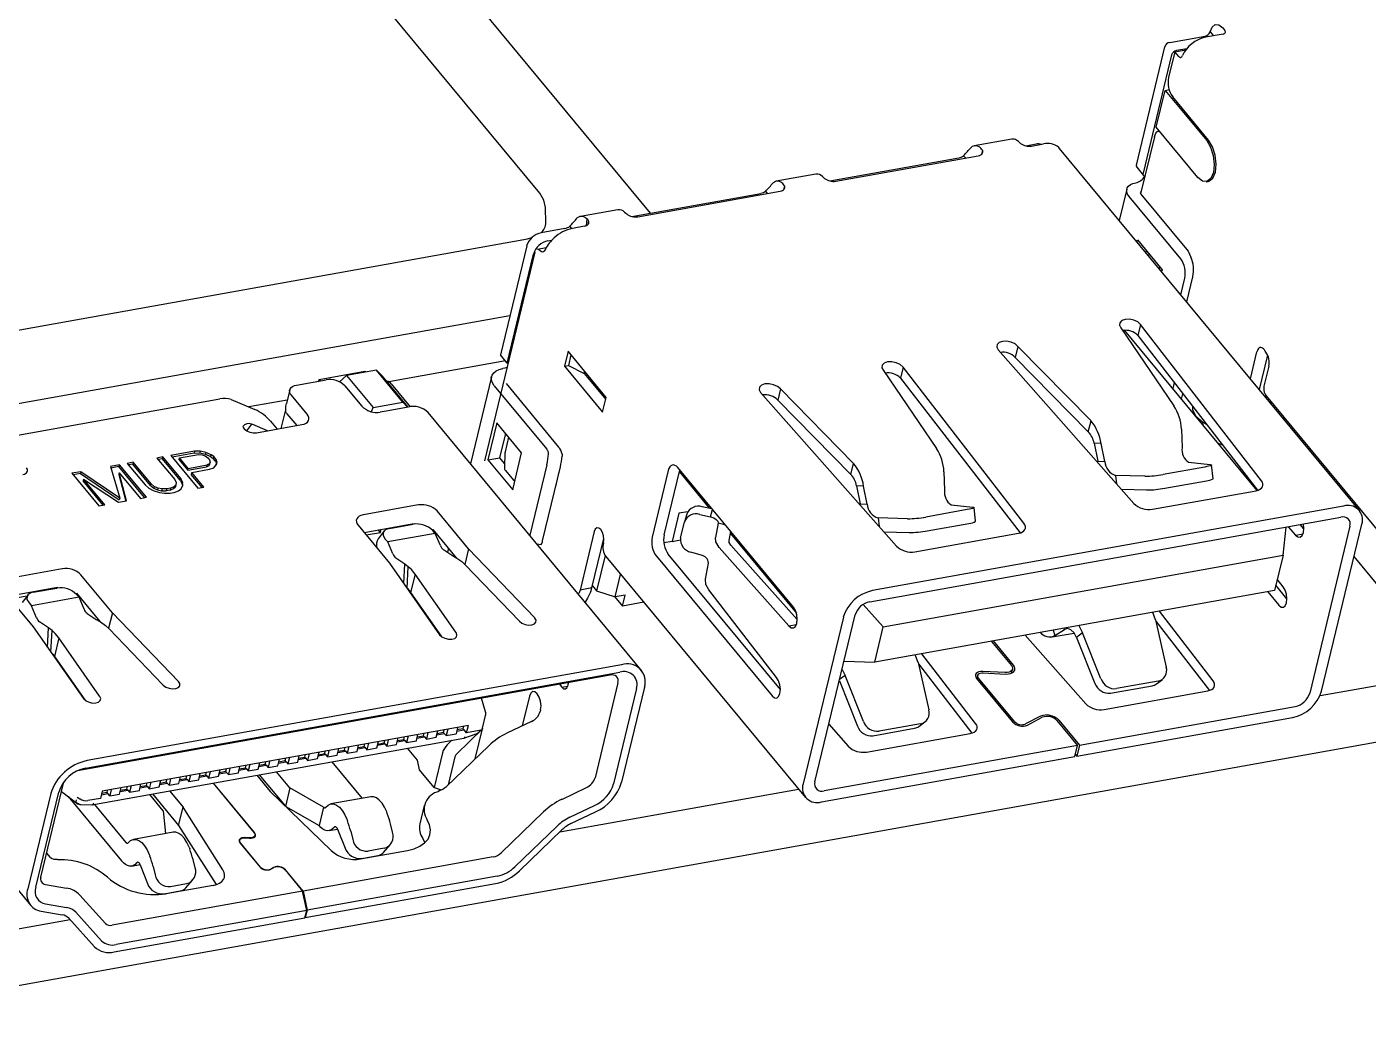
# Model space of a CAD drawing. Header units: millimetres. Extents: x 2 to 1109, y 2 to 430.
# Drawn here: x 290.33 to 319.25, y 178.31 to 199.56 of the extents above; entities that cross this region are included whole.
import ezdxf

# ---------------------------------------------------------------- set-up
doc = ezdxf.new("R2010")
doc.units = ezdxf.units.MM
doc.header["$LTSCALE"] = 0.5
doc.layers.add('几何体', color=7, linetype='Continuous')

msp = doc.modelspace()

# ---------------------------------------------------------------- linework, layer by layer
at = {"layer": '几何体'}
for p, q in [((293.835, 207.543), (303.775, 195.539)), ((301.392, 195.968), (293.321, 205.715)), ((314.974, 199.221), (315.742, 199.358)), ((316.127, 199.4), (315.743, 199.331)), ((315.845, 199.448), (315.916, 199.362)), ((316.116, 199.532), (316.164, 199.474)), ((314.255, 196.577), (314.869, 199.126)), ((315.085, 199.02), (314.95, 198.463)), ((315.085, 199.02), (315.323, 199.063)), ((315.172, 198.915), (315.085, 199.02)), ((315.341, 199.085), (315.119, 199.045)), ((315.014, 198.95), (314.4, 196.401)), ((314.682, 197.39), (314.874, 198.187)), ((314.874, 198.187), (314.962, 198.202)), ((314.874, 198.187), (315.771, 197.104)), ((315.813, 197.112), (315.038, 198.048)), ((315.579, 196.308), (314.682, 197.39)), ((314.748, 197.31), (314.736, 197.308)), ((311.569, 197.135), (310.758, 196.99)), ((311.871, 196.99), (312.091, 197.03)), ((311.996, 196.984), (312.252, 197.03)), ((314.643, 197.188), (314.346, 195.955)), ((307.646, 196.233), (310.426, 196.731)), ((307.772, 196.227), (310.844, 196.778)), ((310.571, 196.729), (310.531, 196.777)), ((310.937, 196.895), (310.916, 196.808)), ((319.067, 189.125), (312.599, 196.935)), ((314.263, 196.529), (314.408, 196.353)), ((307.344, 196.378), (306.491, 196.225)), ((306.669, 196.13), (306.648, 196.043)), ((315.763, 196.214), (315.805, 196.222)), ((303.379, 195.468), (306.159, 195.966)), ((303.504, 195.462), (306.577, 196.013)), ((306.304, 195.964), (306.263, 196.012)), ((314.049, 196.054), (313.887, 195.38)), ((315.211, 194.553), (314.097, 195.899)), ((314.353, 195.945), (315.37, 194.716)), ((301.522, 195.337), (301.516, 195.654)), ((303.077, 195.613), (302.266, 195.468)), ((302.079, 195.206), (302.039, 195.255)), ((302.352, 195.256), (302.096, 195.21)), ((302.408, 195.417), (302.39, 195.269)), ((302.443, 195.367), (302.425, 195.292)), ((286.905, 192.44), (301.124, 194.988)), ((301.124, 194.988), (301.22, 195.011)), ((301.934, 195.209), (301.422, 195.117)), ((301.568, 194.942), (301.651, 194.957)), ((314.267, 194.921), (314.277, 194.961)), ((314.277, 194.961), (314.81, 194.318)), ((300.21, 190.196), (301.295, 194.696)), ((301.109, 194.832), (300.542, 192.483)), ((300.688, 192.307), (301.254, 194.657)), ((301.528, 194.789), (301.341, 194.756)), ((314.467, 194.732), (314.457, 194.692)), ((314.523, 194.612), (314.532, 194.653)), ((315.37, 194.716), (315.433, 194.593)), ((314.752, 194.335), (314.762, 194.376)), ((314.81, 194.318), (314.8, 194.277)), ((315.212, 193.78), (315.299, 194.139)), ((315.469, 194.169), (315.339, 193.627)), ((300.746, 193.328), (285.348, 190.568)), ((313.921, 193.063), (315.065, 191.382)), ((316.859, 189.559), (313.999, 193.013)), ((314.347, 193.139), (314.29, 192.9)), ((316.951, 189.769), (314.347, 193.139)), ((311.702, 192.665), (311.644, 192.426)), ((313.277, 191.061), (311.702, 192.665)), ((314.29, 192.9), (316.87, 189.562)), ((300.652, 192.351), (298.14, 191.901)), ((300.688, 192.307), (300.542, 192.483)), ((302, 192.56), (301.923, 192.241)), ((302.823, 191.565), (302, 192.56)), ((302.063, 192.483), (302.008, 192.256)), ((311.275, 192.588), (314.204, 189.277)), ((311.644, 192.426), (313.219, 190.822)), ((316.715, 191.965), (316.856, 192.551)), ((317.084, 192.479), (316.905, 191.736)), ((296.636, 191.952), (297.617, 192.128)), ((297.867, 192.155), (297.227, 192.04)), ((297.617, 192.128), (297.63, 192.113)), ((298.439, 191.465), (297.867, 192.155)), ((297.999, 192.026), (297.867, 192.155)), ((300.636, 192.195), (300.594, 192.187)), ((300.697, 192.215), (300.636, 192.195)), ((300.72, 192.313), (300.688, 192.307)), ((301.923, 192.241), (302.008, 192.256)), ((301.923, 192.241), (302.746, 191.247)), ((302.008, 192.256), (302.348, 192.082)), ((302.348, 192.082), (302.359, 192.126)), ((302.348, 192.082), (302.813, 191.522)), ((308.8, 192.145), (309.945, 190.464)), ((309.227, 192.221), (309.169, 191.982)), ((311.831, 188.852), (309.227, 192.221)), ((317.109, 192.237), (317.013, 191.838)), ((296.146, 191.832), (296.787, 191.947)), ((296.628, 191.918), (296.636, 191.952)), ((296.636, 191.952), (296.659, 191.924)), ((297.227, 192.04), (297.075, 191.902)), ((297.188, 191.817), (297.551, 191.378)), ((297.227, 192.04), (297.799, 191.35)), ((298.554, 191.357), (297.999, 192.026)), ((298.189, 191.857), (298.598, 191.363)), ((300.35, 192.012), (299.897, 190.134)), ((300.409, 191.818), (301.542, 190.45)), ((300.665, 191.864), (301.798, 190.496)), ((309.169, 191.982), (311.749, 188.644)), ((315.073, 191.886), (315.041, 191.754)), ((289.776, 190.69), (294.494, 191.536)), ((294.735, 191.518), (295.25, 191.305)), ((295.947, 191.508), (295.119, 191.359)), ((296, 191.727), (295.929, 191.432)), ((296.375, 191.201), (296.036, 191.611)), ((302.746, 191.247), (302.823, 191.565)), ((306.154, 191.671), (309.083, 188.359)), ((306.581, 191.747), (306.523, 191.508)), ((306.523, 191.508), (308.099, 189.905)), ((308.156, 190.143), (306.581, 191.747)), ((315.231, 191.525), (315.26, 191.645)), ((317.053, 191.598), (317.045, 191.566)), ((317.054, 191.596), (322.059, 185.552)), ((317.17, 191.457), (317.124, 191.472)), ((295.898, 191.269), (295.808, 190.898)), ((295.94, 191.213), (296.15, 190.959)), ((297.765, 191.258), (297.799, 191.35)), ((297.799, 191.35), (298.439, 191.465)), ((298.123, 191.279), (297.953, 191.249)), ((298.55, 191.356), (298.123, 191.279)), ((298.542, 191.354), (298.439, 191.465)), ((303.586, 185.679), (298.984, 191.237)), ((295.174, 190.988), (295.066, 190.848)), ((295.521, 190.847), (295.203, 190.978)), ((295.283, 190.804), (296.264, 190.98)), ((295.588, 191.05), (295.726, 190.883)), ((300.466, 191.016), (300.274, 190.219)), ((300.999, 190.372), (300.466, 191.016)), ((313.219, 190.822), (313.277, 191.061)), ((315.673, 191.01), (315.65, 191.018)), ((317.43, 191.102), (317.437, 191.134)), ((300.53, 190.265), (300.656, 190.786)), ((300.72, 190.709), (300.643, 190.393)), ((315.226, 190.881), (315.242, 190.48)), ((293.948, 190.403), (293.436, 190.312)), ((293.938, 190.364), (293.463, 190.278)), ((293.626, 190.26), (294.031, 190.333)), ((293.948, 190.403), (293.938, 190.364)), ((293.938, 190.364), (294.058, 190.368)), ((294.067, 190.408), (293.948, 190.403)), ((294.031, 190.333), (294.108, 190.329)), ((294.067, 190.408), (294.058, 190.368)), ((294.058, 190.368), (294.18, 190.338)), ((294.19, 190.378), (294.067, 190.408)), ((294.108, 190.329), (294.175, 190.307)), ((294.19, 190.378), (294.18, 190.338)), ((294.18, 190.338), (294.293, 190.29)), ((294.303, 190.33), (294.19, 190.378)), ((294.293, 190.29), (294.303, 190.33)), ((294.362, 190.289), (294.303, 190.33)), ((300.641, 190.379), (300.628, 190.058)), ((300.643, 190.393), (300.642, 190.379)), ((300.807, 189.576), (300.999, 190.372)), ((313.496, 190.571), (313.343, 190.58)), ((313.343, 190.58), (313.421, 190.19)), ((313.573, 190.181), (313.496, 190.571)), ((316.117, 190.536), (316.017, 190.575)), ((292.326, 190.113), (292.134, 190.078)), ((292.134, 190.078), (292.334, 189.394)), ((292.317, 190.073), (292.145, 190.042)), ((292.326, 190.113), (292.317, 190.073)), ((292.871, 189.404), (292.317, 190.073)), ((292.908, 189.411), (292.326, 190.113)), ((292.625, 190.166), (292.497, 190.143)), ((292.497, 190.143), (292.881, 189.68)), ((292.616, 190.126), (292.525, 190.11)), ((292.625, 190.166), (292.616, 190.126)), ((292.999, 189.663), (292.616, 190.126)), ((293.009, 189.703), (292.625, 190.166)), ((293.265, 190.281), (293.137, 190.258)), ((293.137, 190.258), (293.521, 189.795)), ((293.256, 190.241), (293.165, 190.225)), ((293.256, 190.241), (293.265, 190.281)), ((293.639, 189.778), (293.256, 190.241)), ((293.649, 189.818), (293.265, 190.281)), ((293.436, 190.312), (294.017, 189.61)), ((293.616, 190.22), (293.626, 190.26)), ((293.616, 190.22), (293.802, 189.996)), ((293.811, 190.036), (293.626, 190.26)), ((293.802, 189.996), (294.207, 190.069)), ((293.802, 189.996), (293.811, 190.036)), ((293.811, 190.036), (294.217, 190.108)), ((294.175, 190.307), (294.234, 190.266)), ((294.217, 190.108), (294.207, 190.069)), ((294.207, 190.069), (294.259, 190.095)), ((294.268, 190.135), (294.217, 190.108)), ((294.234, 190.266), (294.271, 190.221)), ((294.259, 190.095), (294.268, 190.135)), ((294.259, 190.095), (294.277, 190.133)), ((294.286, 190.172), (294.268, 190.135)), ((294.27, 190.015), (294.364, 190.049)), ((294.271, 190.221), (294.286, 190.172)), ((294.277, 190.133), (294.286, 190.172)), ((294.293, 190.29), (294.352, 190.249)), ((294.362, 190.289), (294.352, 190.249)), ((294.401, 190.189), (294.352, 190.249)), ((294.411, 190.229), (294.362, 190.289)), ((294.364, 190.049), (294.412, 190.109)), ((294.411, 190.229), (294.401, 190.189)), ((294.401, 190.189), (294.417, 190.141)), ((294.417, 190.141), (294.41, 190.107)), ((294.427, 190.18), (294.411, 190.229)), ((294.412, 190.109), (294.427, 190.18)), ((294.427, 190.18), (294.417, 190.141)), ((300.274, 190.219), (300.53, 190.265)), ((300.274, 190.219), (300.807, 189.576)), ((300.632, 190.142), (300.53, 190.265)), ((301.541, 190.115), (301.174, 188.592)), ((301.452, 188.474), (301.836, 190.067)), ((306.861, 187.039), (304.366, 190.052)), ((308.099, 189.905), (308.156, 190.143)), ((313.421, 190.19), (313.573, 190.181)), ((315.731, 190.063), (314.833, 189.903)), ((315.381, 190.166), (315.847, 190.118)), ((315.911, 189.811), (315.876, 190.108)), ((291.494, 189.964), (291.302, 189.929)), ((291.302, 189.929), (291.884, 189.227)), ((291.485, 189.924), (291.33, 189.896)), ((291.494, 189.964), (291.485, 189.924)), ((291.485, 189.924), (292.324, 189.354)), ((292.334, 189.394), (291.494, 189.964)), ((291.554, 189.803), (291.544, 189.763)), ((291.975, 189.243), (291.544, 189.763)), ((292.012, 189.25), (291.554, 189.803)), ((291.554, 189.803), (292.31, 189.304)), ((292.322, 189.94), (292.313, 189.901)), ((292.313, 189.901), (292.462, 189.331)), ((292.322, 189.94), (292.78, 189.388)), ((292.481, 189.334), (292.322, 189.94)), ((293.521, 189.795), (293.549, 189.731)), ((293.649, 189.818), (293.639, 189.778)), ((293.639, 189.778), (293.68, 189.7)), ((293.689, 189.739), (293.649, 189.818)), ((293.689, 189.739), (293.68, 189.7)), ((293.696, 189.672), (293.689, 189.739)), ((293.886, 189.946), (293.876, 189.906)), ((294.108, 189.626), (293.876, 189.906)), ((293.886, 189.946), (294.27, 190.015)), ((294.145, 189.633), (293.886, 189.946)), ((300.651, 189.99), (300.823, 189.782)), ((301.734, 189.641), (301.811, 189.96)), ((301.769, 189.79), (301.77, 189.79)), ((301.811, 189.96), (301.81, 189.961)), ((304.163, 189.988), (303.818, 188.554)), ((304.074, 188.6), (304.411, 189.998)), ((304.401, 189.959), (305.052, 189.173)), ((310.105, 189.963), (310.121, 189.562)), ((314.44, 189.865), (313.808, 189.884)), ((313.808, 189.884), (313.83, 189.7)), ((314.868, 189.606), (315.766, 189.767)), ((292.881, 189.68), (292.964, 189.609)), ((292.964, 189.609), (293.056, 189.557)), ((293.009, 189.703), (292.999, 189.663)), ((292.999, 189.663), (293.07, 189.607)), ((293.079, 189.647), (293.009, 189.703)), ((293.056, 189.557), (293.191, 189.513)), ((293.079, 189.647), (293.07, 189.607)), ((293.07, 189.607), (293.15, 189.57)), ((293.159, 189.61), (293.079, 189.647)), ((293.159, 189.61), (293.15, 189.57)), ((293.15, 189.57), (293.238, 189.552)), ((293.248, 189.592), (293.159, 189.61)), ((293.191, 189.513), (293.301, 189.498)), ((293.248, 189.592), (293.238, 189.552)), ((293.238, 189.552), (293.336, 189.552)), ((293.346, 189.592), (293.248, 189.592)), ((293.301, 189.498), (293.42, 189.502)), ((293.346, 189.592), (293.336, 189.552)), ((293.421, 189.568), (293.336, 189.552)), ((293.431, 189.607), (293.346, 189.592)), ((293.42, 189.502), (293.505, 189.518)), ((293.431, 189.607), (293.421, 189.568)), ((293.421, 189.568), (293.494, 189.598)), ((293.504, 189.638), (293.431, 189.607)), ((293.494, 189.598), (293.534, 189.639)), ((293.504, 189.638), (293.494, 189.598)), ((293.543, 189.679), (293.504, 189.638)), ((293.505, 189.518), (293.6, 189.552)), ((293.543, 189.679), (293.534, 189.639)), ((293.549, 189.731), (293.543, 189.679)), ((293.6, 189.552), (293.66, 189.597)), ((293.66, 189.597), (293.696, 189.672)), ((293.68, 189.7), (293.685, 189.649)), ((294.017, 189.61), (294.145, 189.633)), ((301.733, 189.642), (301.734, 189.641)), ((308.375, 189.653), (308.223, 189.662)), ((308.223, 189.662), (308.3, 189.272)), ((308.453, 189.263), (308.375, 189.653)), ((313.931, 189.585), (314.474, 189.569)), ((314.6, 189.153), (316.836, 189.554)), ((291.884, 189.227), (292.012, 189.25)), ((292.31, 189.304), (292.481, 189.334)), ((292.334, 189.394), (292.324, 189.354)), ((292.78, 189.388), (292.908, 189.411)), ((298.692, 189.231), (297.668, 189.048)), ((298.778, 189.247), (298.692, 189.231)), ((305.103, 189.162), (304.894, 189.208)), ((305.043, 189.184), (305.022, 189.18)), ((308.3, 189.272), (308.453, 189.263)), ((318.72, 189.22), (308.564, 187.399)), ((310.26, 189.248), (310.726, 189.2)), ((310.79, 188.894), (310.755, 189.19)), ((297.668, 189.048), (297.583, 189.033)), ((299.857, 188.298), (299.179, 189.117)), ((304.391, 189.067), (304.246, 188.461)), ((304.583, 189.101), (304.391, 189.067)), ((304.428, 188.538), (304.509, 188.876)), ((304.56, 189.05), (304.512, 188.885)), ((304.845, 189.043), (305.072, 188.993)), ((305.072, 188.993), (305.116, 189.145)), ((308.507, 187.16), (318.663, 188.981)), ((309.319, 188.947), (308.687, 188.966)), ((308.687, 188.966), (308.709, 188.782)), ((310.61, 189.146), (309.713, 188.985)), ((297.472, 188.811), (298.15, 187.992)), ((297.601, 188.655), (298.596, 188.833)), ((297.648, 188.599), (297.955, 188.654)), ((297.955, 188.654), (297.908, 188.71)), ((298.039, 188.688), (297.909, 188.519)), ((297.955, 188.654), (297.971, 188.721)), ((299.138, 188.631), (298.114, 188.448)), ((298.15, 188.74), (298.662, 188.832)), ((298.596, 188.833), (298.682, 188.848)), ((299.083, 188.719), (299.588, 188.109)), ((299.138, 188.631), (299.083, 188.693)), ((299.247, 188.373), (299.138, 188.631)), ((302.563, 188.671), (302.26, 187.412)), ((305.239, 188.854), (305.182, 188.547)), ((305.385, 188.821), (305.239, 188.854)), ((305.474, 188.481), (305.509, 188.671)), ((305.502, 188.63), (306.924, 186.913)), ((308.811, 188.667), (309.354, 188.651)), ((309.479, 188.235), (311.715, 188.636)), ((309.747, 188.688), (310.645, 188.849)), ((317.418, 188.164), (317.482, 188.769)), ((317.53, 188.778), (317.69, 188.598)), ((317.69, 188.598), (317.852, 188.627)), ((317.868, 188.732), (317.786, 188.824)), ((318.861, 188.788), (317.994, 185.188)), ((318.25, 185.234), (319.117, 188.834)), ((298.059, 188.509), (298.114, 188.448)), ((298.223, 188.19), (298.114, 188.448)), ((299.423, 188.309), (299.403, 188.225)), ((299.857, 188.298), (299.776, 187.963)), ((301.28, 186.816), (299.857, 188.298)), ((301.325, 188.409), (301.421, 188.394)), ((302.516, 187.458), (302.773, 188.525)), ((302.756, 188.453), (302.766, 188.423)), ((302.774, 188.473), (302.76, 188.47)), ((304.246, 188.461), (304.067, 188.429)), ((304.246, 188.461), (304.422, 188.493)), ((305.257, 188.332), (306.765, 186.64)), ((306.944, 186.773), (305.513, 188.378)), ((298.482, 187.972), (298.287, 188.102)), ((299.312, 188.286), (299.506, 188.156)), ((299.506, 188.156), (299.601, 188.101)), ((302.8, 188.156), (302.617, 187.396)), ((302.817, 188.134), (307.119, 182.939)), ((303.905, 188.14), (306.401, 185.127)), ((306.579, 185.267), (304.161, 188.186)), ((304.872, 188.162), (304.649, 188.228)), ((308.798, 186.619), (317.418, 188.164)), ((317.418, 188.164), (317.234, 187.399)), ((319.641, 187.3), (318.949, 188.136)), ((291.011, 187.855), (289.987, 187.671)), ((291.096, 187.87), (291.011, 187.855)), ((292.176, 186.921), (291.498, 187.74)), ((298.15, 187.992), (299.232, 186.449)), ((298.458, 187.553), (298.482, 187.972)), ((298.556, 187.914), (298.482, 187.972)), ((298.53, 187.451), (298.556, 187.914)), ((298.702, 187.755), (298.606, 187.357)), ((299.581, 186.502), (298.702, 187.755)), ((299.79, 187.95), (300.946, 186.746)), ((303.018, 187.266), (303.135, 187.75)), ((304.965, 187.649), (305.031, 187.994)), ((289.791, 187.434), (290.469, 186.615)), ((289.92, 187.278), (290.915, 187.456)), ((290.469, 187.363), (290.981, 187.455)), ((290.915, 187.456), (291, 187.472)), ((302.516, 187.458), (302.26, 187.412)), ((302.49, 187.38), (302.516, 187.458)), ((302.527, 187.504), (302.617, 187.396)), ((317.503, 187.225), (317.262, 187.516)), ((317.421, 187.483), (317.294, 187.648)), ((289.966, 187.222), (290.341, 187.289)), ((290.358, 187.311), (290.228, 187.142)), ((290.378, 187.133), (290.433, 187.071)), ((291.457, 187.255), (290.433, 187.071)), ((291.402, 187.342), (291.907, 186.732)), ((291.457, 187.255), (291.402, 187.316)), ((291.566, 186.997), (291.457, 187.255)), ((298.606, 187.357), (299.264, 186.419)), ((302.26, 187.412), (302.234, 187.334)), ((302.617, 187.396), (303.018, 187.266)), ((303.004, 187.271), (303.174, 187.065)), ((303.232, 187.304), (303.018, 187.266)), ((303.174, 187.065), (303.232, 187.304)), ((303.634, 187.148), (303.174, 187.065)), ((306.497, 185.525), (305.037, 187.418)), ((317.234, 187.399), (308.614, 185.854)), ((317.087, 187.373), (317.325, 187.085)), ((290.542, 186.813), (290.433, 187.071)), ((291.63, 186.909), (291.825, 186.779)), ((292.176, 186.921), (292.095, 186.586)), ((293.599, 185.439), (292.176, 186.921)), ((307.325, 183.276), (308.193, 186.876)), ((308.798, 186.619), (308.362, 187.1)), ((314.669, 186.769), (314.61, 186.929)), ((315.911, 185.453), (314.751, 186.954)), ((290.469, 186.615), (291.551, 185.073)), ((290.801, 186.596), (290.606, 186.725)), ((290.777, 186.176), (290.801, 186.596)), ((290.875, 186.537), (290.801, 186.596)), ((291.825, 186.779), (291.92, 186.725)), ((292.109, 186.573), (293.265, 185.369)), ((298.978, 186.826), (298.971, 186.823)), ((300.953, 186.738), (300.946, 186.746)), ((306.765, 186.64), (306.927, 186.669)), ((307.937, 186.83), (307.069, 183.23)), ((308.614, 185.854), (308.798, 186.619)), ((312.497, 186.429), (312.702, 186.564)), ((312.702, 186.564), (312.695, 186.586)), ((313.018, 186.644), (313.096, 186.487)), ((314.669, 186.769), (314.9, 185.747)), ((314.676, 186.737), (315.829, 185.245)), ((286.931, 178.309), (332.255, 186.433)), ((290.849, 186.074), (290.875, 186.537)), ((291.021, 186.378), (290.925, 185.98)), ((291.9, 185.125), (291.021, 186.378)), ((299.581, 186.502), (299.587, 186.493)), ((311.128, 186.305), (311.561, 185.782)), ((311.604, 185.79), (311.171, 186.313)), ((311.858, 186.436), (313.163, 184.96)), ((312.4, 186.393), (312.912, 186.485)), ((312.462, 186.544), (312.497, 186.429)), ((313.096, 186.487), (312.966, 186.39)), ((312.966, 186.39), (313.363, 185.397)), ((313.492, 185.494), (313.096, 186.487)), ((290.848, 186.075), (290.849, 186.074)), ((290.925, 185.98), (291.582, 185.043)), ((309.548, 185.851), (309.489, 186.011)), ((310.79, 184.535), (309.63, 186.036)), ((303.153, 185.798), (291.631, 183.733)), ((307.91, 185.7), (307.975, 185.569)), ((307.952, 185.877), (308.614, 185.854)), ((309.548, 185.851), (309.779, 184.829)), ((309.555, 185.82), (310.708, 184.327)), ((311.564, 185.621), (311.585, 185.705)), ((318.216, 185.136), (321.863, 185.789)), ((302.911, 185.575), (291.42, 183.516)), ((291.593, 183.574), (303.114, 185.639)), ((303.077, 185.414), (302.583, 183.364)), ((307.851, 185.457), (308.242, 184.479)), ((307.975, 185.569), (307.857, 185.48)), ((308.371, 184.576), (307.975, 185.569)), ((310.81, 185.506), (311.586, 184.568)), ((310.834, 185.572), (310.817, 185.498)), ((311.629, 184.576), (310.852, 185.514)), ((311.424, 185.631), (310.946, 185.657)), ((310.955, 185.627), (311.433, 185.601)), ((314.724, 185.446), (313.827, 185.285)), ((314.687, 185.389), (314.817, 185.486)), ((291.9, 185.125), (291.906, 185.116)), ((293.272, 185.361), (293.265, 185.369)), ((301.168, 185.123), (301.014, 184.484)), ((301.816, 185.379), (301.865, 185.315)), ((301.865, 185.315), (301.994, 185.339)), ((303.478, 185.285), (302.984, 183.235)), ((303.649, 185.315), (303.155, 183.265)), ((313.56, 184.836), (315.796, 185.237)), ((313.697, 185.188), (314.594, 185.348)), ((300.222, 184.783), (300.136, 185.078)), ((301.41, 184.831), (301.401, 184.792)), ((313.029, 184.069), (317.68, 184.903)), ((300.159, 184.435), (300.224, 184.705)), ((301.214, 184.579), (300.682, 184.326)), ((309.603, 184.528), (308.706, 184.367)), ((309.567, 184.471), (309.696, 184.568)), ((312.185, 184.692), (311.868, 184.524)), ((311.905, 184.499), (312.223, 184.667)), ((312.542, 184.598), (312.986, 184.062)), ((312.585, 184.605), (313.029, 184.069)), ((312.971, 183.83), (317.622, 184.664)), ((299.852, 184.493), (291.957, 183.078)), ((298.461, 184.192), (298.474, 184.246)), ((298.552, 184.26), (298.519, 184.121)), ((298.732, 184.16), (298.765, 184.298)), ((298.746, 184.216), (298.907, 184.245)), ((298.752, 184.244), (298.887, 184.268)), ((298.887, 184.268), (298.9, 184.322)), ((298.907, 184.245), (298.887, 184.268)), ((298.907, 184.245), (298.946, 184.198)), ((298.979, 184.336), (298.946, 184.198)), ((299.159, 184.236), (299.192, 184.374)), ((299.172, 184.292), (299.333, 184.321)), ((299.179, 184.32), (299.314, 184.345)), ((299.314, 184.345), (299.327, 184.399)), ((299.333, 184.321), (299.314, 184.345)), ((299.333, 184.321), (299.372, 184.274)), ((299.406, 184.413), (299.372, 184.274)), ((299.372, 184.274), (299.586, 184.313)), ((299.619, 184.451), (299.586, 184.313)), ((299.595, 183.872), (300.155, 184.42)), ((299.599, 184.369), (299.76, 184.398)), ((299.741, 184.421), (299.606, 184.397)), ((299.741, 184.421), (299.754, 184.475)), ((299.76, 184.398), (299.741, 184.421)), ((299.751, 184.216), (300.02, 184.313)), ((299.814, 184.333), (299.76, 184.398)), ((299.814, 184.333), (299.852, 184.493)), ((300.085, 184.382), (299.814, 184.333)), ((300, 183.774), (300.155, 184.42)), ((300.156, 184.427), (300.155, 184.42)), ((307.624, 184.516), (308.043, 184.042)), ((308.439, 183.919), (310.675, 184.319)), ((308.576, 184.27), (309.474, 184.431)), ((291.734, 182.78), (299.757, 184.218)), ((296.845, 183.954), (296.812, 183.815)), ((297.025, 183.854), (297.059, 183.992)), ((297.046, 183.938), (297.18, 183.962)), ((297.18, 183.962), (297.193, 184.016)), ((297.2, 183.939), (297.18, 183.962)), ((297.272, 184.03), (297.239, 183.892)), ((297.452, 183.93), (297.485, 184.068)), ((297.465, 183.986), (297.627, 184.015)), ((297.472, 184.014), (297.607, 184.039)), ((297.607, 184.039), (297.62, 184.093)), ((297.627, 184.015), (297.607, 184.039)), ((297.627, 184.015), (297.665, 183.968)), ((297.699, 184.107), (297.665, 183.968)), ((297.665, 183.968), (297.879, 184.007)), ((297.879, 184.007), (297.912, 184.145)), ((297.892, 184.063), (298.053, 184.092)), ((297.899, 184.091), (298.034, 184.115)), ((298.034, 184.115), (298.047, 184.169)), ((298.053, 184.092), (298.034, 184.115)), ((298.053, 184.092), (298.092, 184.045)), ((298.125, 184.183), (298.092, 184.045)), ((298.092, 184.045), (298.305, 184.083)), ((298.305, 184.083), (298.339, 184.221)), ((298.319, 184.139), (298.48, 184.168)), ((298.326, 184.167), (298.461, 184.192)), ((298.48, 184.168), (298.461, 184.192)), ((298.48, 184.168), (298.519, 184.121)), ((298.519, 184.121), (298.732, 184.16)), ((298.753, 183.74), (298.538, 183.999)), ((298.946, 184.198), (299.159, 184.236)), ((300.29, 184.053), (299.377, 183.176)), ((299.498, 184.172), (299.396, 184.072)), ((312.986, 184.062), (307.524, 183.083)), ((312.928, 183.823), (312.986, 184.062)), ((313.029, 184.069), (312.971, 183.83)), ((295.318, 183.548), (295.352, 183.686)), ((295.473, 183.656), (295.486, 183.71)), ((295.565, 183.724), (295.532, 183.586)), ((295.745, 183.624), (295.778, 183.762)), ((295.759, 183.68), (295.92, 183.709)), ((295.765, 183.709), (295.9, 183.733)), ((295.9, 183.733), (295.913, 183.787)), ((295.92, 183.709), (295.9, 183.733)), ((295.92, 183.709), (295.958, 183.662)), ((295.992, 183.801), (295.958, 183.662)), ((295.958, 183.662), (296.172, 183.701)), ((296.172, 183.701), (296.205, 183.839)), ((296.185, 183.757), (296.346, 183.786)), ((296.192, 183.785), (296.327, 183.809)), ((296.327, 183.809), (296.34, 183.863)), ((296.346, 183.786), (296.327, 183.809)), ((296.346, 183.786), (296.385, 183.739)), ((296.418, 183.877), (296.385, 183.739)), ((296.385, 183.739), (296.598, 183.777)), ((296.598, 183.777), (296.632, 183.915)), ((296.612, 183.833), (296.773, 183.862)), ((296.619, 183.861), (296.754, 183.886)), ((296.754, 183.886), (296.767, 183.94)), ((296.773, 183.862), (296.754, 183.886)), ((296.773, 183.862), (296.812, 183.815)), ((296.812, 183.815), (297.025, 183.854)), ((296.908, 183.707), (297.561, 182.919)), ((297.039, 183.91), (297.2, 183.939)), ((297.2, 183.939), (297.239, 183.892)), ((297.239, 183.892), (297.452, 183.93)), ((298.797, 183.532), (298.753, 183.74)), ((299.293, 183.901), (299.112, 183.152)), ((299.56, 183.815), (299.415, 183.212)), ((307.466, 182.844), (312.928, 183.823)), ((312.939, 183.869), (312.971, 183.83)), ((293.611, 183.242), (293.645, 183.38)), ((293.767, 183.35), (293.78, 183.404)), ((293.858, 183.418), (293.825, 183.28)), ((294.038, 183.318), (294.071, 183.457)), ((294.052, 183.374), (294.213, 183.403)), ((294.058, 183.403), (294.193, 183.427)), ((294.193, 183.427), (294.206, 183.481)), ((294.213, 183.403), (294.193, 183.427)), ((294.213, 183.403), (294.251, 183.357)), ((294.285, 183.495), (294.251, 183.357)), ((294.251, 183.357), (294.465, 183.395)), ((294.465, 183.395), (294.498, 183.533)), ((294.478, 183.451), (294.639, 183.48)), ((294.485, 183.479), (294.62, 183.503)), ((294.62, 183.503), (294.633, 183.557)), ((294.639, 183.48), (294.62, 183.503)), ((294.639, 183.48), (294.678, 183.433)), ((294.711, 183.571), (294.678, 183.433)), ((294.678, 183.433), (294.892, 183.471)), ((294.892, 183.471), (294.925, 183.609)), ((294.905, 183.527), (295.066, 183.556)), ((294.912, 183.556), (295.047, 183.58)), ((295.047, 183.58), (295.06, 183.634)), ((295.066, 183.556), (295.047, 183.58)), ((295.066, 183.556), (295.105, 183.51)), ((295.138, 183.648), (295.105, 183.51)), ((295.105, 183.51), (295.318, 183.548)), ((295.287, 183.417), (295.577, 183.066)), ((295.332, 183.604), (295.493, 183.633)), ((295.339, 183.632), (295.473, 183.656)), ((295.343, 183.427), (295.899, 182.755)), ((295.493, 183.633), (295.473, 183.656)), ((295.493, 183.633), (295.532, 183.586)), ((295.532, 183.586), (295.745, 183.624)), ((296.004, 183.143), (295.714, 183.493)), ((299.112, 183.152), (298.797, 183.532)), ((290.634, 181.223), (291.128, 183.273)), ((292.06, 183.044), (292.073, 183.098)), ((292.151, 183.112), (292.118, 182.974)), ((292.331, 183.012), (292.364, 183.151)), ((292.345, 183.069), (292.506, 183.097)), ((292.351, 183.097), (292.486, 183.121)), ((292.486, 183.121), (292.499, 183.175)), ((292.506, 183.097), (292.486, 183.121)), ((292.506, 183.097), (292.544, 183.051)), ((292.578, 183.189), (292.544, 183.051)), ((292.544, 183.051), (292.758, 183.089)), ((292.758, 183.089), (292.791, 183.227)), ((292.771, 183.145), (292.932, 183.174)), ((292.778, 183.173), (292.913, 183.197)), ((292.913, 183.197), (292.926, 183.251)), ((292.932, 183.174), (292.913, 183.197)), ((292.932, 183.174), (292.971, 183.127)), ((293.005, 183.265), (292.971, 183.127)), ((292.971, 183.127), (293.185, 183.165)), ((293.185, 183.165), (293.218, 183.304)), ((293.198, 183.221), (293.359, 183.25)), ((293.205, 183.25), (293.34, 183.274)), ((293.34, 183.274), (293.353, 183.328)), ((293.359, 183.25), (293.34, 183.274)), ((293.359, 183.25), (293.398, 183.204)), ((293.431, 183.342), (293.398, 183.204)), ((293.398, 183.204), (293.611, 183.242)), ((293.625, 183.298), (293.786, 183.327)), ((293.632, 183.326), (293.767, 183.35)), ((293.786, 183.327), (293.767, 183.35)), ((293.786, 183.327), (293.825, 183.28)), ((293.825, 183.28), (294.038, 183.318)), ((294.348, 183.248), (295.234, 182.179)), ((295.242, 182.181), (294.357, 183.25)), ((296.004, 183.143), (295.908, 182.746)), ((296.727, 182.733), (296.004, 183.143)), ((299.112, 183.152), (299.267, 183.102)), ((299.216, 183.069), (299.204, 183.083)), ((301.826, 182.198), (306.969, 183.12)), ((301.864, 182.898), (302.396, 183.152)), ((290.847, 183.021), (290.353, 180.971)), ((290.523, 181.001), (291.018, 183.051)), ((291.079, 183.069), (291.441, 182.791)), ((291.22, 182.961), (292.371, 181.571)), ((291.418, 182.947), (291.477, 182.907)), ((291.919, 182.918), (291.647, 182.87)), ((291.957, 183.078), (291.919, 182.918)), ((291.938, 182.996), (292.079, 183.021)), ((292.06, 183.044), (291.944, 183.024)), ((292.079, 183.021), (292.06, 183.044)), ((292.118, 182.974), (292.079, 183.021)), ((292.118, 182.974), (292.331, 183.012)), ((293.273, 182.653), (292.982, 183.004)), ((293.038, 183.014), (293.603, 182.332)), ((293.409, 183.08), (293.699, 182.73)), ((295.577, 183.066), (296.891, 181.795)), ((297.749, 182.953), (296.889, 182.798)), ((291.491, 182.785), (291.737, 182.78)), ((291.788, 182.789), (292.467, 181.969)), ((293.273, 182.653), (293.324, 182.159)), ((293.603, 182.332), (293.699, 182.73)), ((294.557, 181.377), (293.699, 182.73)), ((295.913, 182.742), (296.631, 182.335)), ((296.727, 182.733), (296.631, 182.335)), ((298.103, 182.594), (298.09, 182.629)), ((298.9, 182.765), (298.804, 182.367)), ((300.559, 181.748), (301.472, 182.626)), ((302.042, 182.513), (302.574, 182.767)), ((302.063, 182.374), (302.595, 182.627)), ((293.603, 182.332), (294.411, 181.059)), ((296.85, 182.223), (297.032, 182.256)), ((297.033, 182.252), (297.193, 181.845)), ((297.229, 182.474), (297.242, 182.44)), ((298.219, 182.188), (298.175, 182.367)), ((300.855, 181.445), (301.767, 182.323)), ((300.955, 181.36), (301.867, 182.238)), ((289.088, 182.21), (290.415, 180.607)), ((293.489, 182.189), (292.629, 182.035)), ((294.918, 182.014), (294.911, 181.984)), ((294.926, 181.958), (295.354, 181.442)), ((295.362, 181.444), (294.935, 181.96)), ((295.13, 182.066), (295.03, 182.072)), ((295.031, 182.066), (295.132, 182.06)), ((295.244, 182.09), (295.251, 182.121)), ((297.314, 182.213), (297.359, 182.033)), ((298.867, 182.057), (298.914, 181.962)), ((290.844, 181.646), (290.759, 181.74)), ((292.969, 181.711), (292.982, 181.677)), ((293.829, 181.865), (293.843, 181.831)), ((300.387, 181.655), (296.286, 180.92)), ((297.529, 181.614), (298.538, 181.795)), ((297.552, 181.626), (297.901, 181.688)), ((298.037, 181.843), (297.689, 181.781)), ((298.022, 181.755), (298.164, 181.916)), ((290.985, 181.61), (290.997, 181.596)), ((292.59, 181.46), (292.772, 181.492)), ((292.773, 181.489), (292.932, 181.081)), ((293.054, 181.449), (293.099, 181.27)), ((293.959, 181.424), (293.915, 181.603)), ((295.652, 181.431), (295.586, 181.396)), ((295.594, 181.391), (295.66, 181.426)), ((295.9, 181.375), (296.277, 180.919)), ((296.286, 180.92), (295.908, 181.376)), ((290.73, 181.061), (291.183, 180.984)), ((293.429, 181.017), (293.777, 181.08)), ((293.762, 180.991), (293.904, 181.152)), ((296.335, 180.347), (300.436, 181.082)), ((300.474, 181.241), (296.373, 180.506)), ((291.473, 180.833), (292.026, 180.219)), ((296.277, 180.919), (292.168, 180.182)), ((293.292, 180.862), (293.64, 180.924)), ((294.347, 181.043), (293.337, 180.862)), ((296.365, 180.504), (296.277, 180.919)), ((296.286, 180.92), (296.373, 180.506)), ((290.641, 180.484), (291.094, 180.408)), ((290.735, 180.645), (291.188, 180.568)), ((296.365, 180.504), (292.255, 179.768)), ((296.326, 180.345), (296.365, 180.504)), ((296.373, 180.506), (296.335, 180.347)), ((287.238, 179.583), (291.264, 180.305)), ((291.792, 179.718), (291.239, 180.333)), ((291.944, 179.848), (291.39, 180.463)), ((292.217, 179.609), (296.326, 180.345)), ((296.329, 180.354), (296.335, 180.347))]:
    msp.add_line(p, q, dxfattribs=at)
at = {"layer": '几何体', "flags": 128}
for points in [[(315.845, 199.448), (315.889, 199.552), (315.956, 199.604), (316.035, 199.597), (316.116, 199.532)], [(316.127, 199.4), (316.143, 199.404), (316.156, 199.41), (316.166, 199.418), (316.173, 199.428), (316.177, 199.439), (316.176, 199.45), (316.172, 199.462), (316.164, 199.474)], [(315.172, 198.915), (315.185, 198.902), (315.197, 198.897), (315.213, 198.897), (315.223, 198.902), (315.232, 198.911), (315.248, 198.937)], [(314.643, 197.188), (314.657, 197.231), (314.676, 197.266), (314.7, 197.291), (314.726, 197.306), (314.749, 197.309)], [(311.711, 197.085), (311.736, 197.062), (311.758, 197.042)], [(315.771, 197.104), (315.856, 196.962), (315.914, 196.781), (315.935, 196.588), (315.917, 196.414), (315.862, 196.284), (315.778, 196.218), (315.679, 196.226), (315.579, 196.308)], [(315.805, 196.222), (315.821, 196.225), (315.904, 196.291), (315.959, 196.421), (315.978, 196.596), (315.956, 196.789), (315.899, 196.97), (315.813, 197.112)], [(310.844, 196.778), (310.871, 196.784), (310.894, 196.794), (310.914, 196.806), (310.928, 196.821), (310.938, 196.838), (310.943, 196.856), (310.943, 196.875), (310.937, 196.895)], [(310.937, 196.895), (310.918, 196.922), (310.9, 196.94)], [(312.599, 196.935), (312.598, 196.936), (312.581, 196.955)], [(306.577, 196.013), (306.604, 196.019), (306.627, 196.029), (306.646, 196.041), (306.661, 196.056), (306.671, 196.073), (306.676, 196.091), (306.675, 196.11), (306.669, 196.13)], [(306.669, 196.13), (306.65, 196.157), (306.633, 196.175)], [(307.486, 196.328), (307.512, 196.305), (307.534, 196.285)], [(314.097, 195.899), (314.065, 195.946), (314.048, 195.993), (314.046, 196.039), (314.06, 196.082), (314.087, 196.121), (314.128, 196.153), (314.181, 196.178), (314.244, 196.194)], [(301.513, 195.664), (301.482, 195.818), (301.392, 195.968)], [(303.219, 195.563), (303.244, 195.54), (303.266, 195.52)], [(302.352, 195.256), (302.379, 195.262), (302.402, 195.272), (302.421, 195.284), (302.436, 195.299), (302.446, 195.315), (302.451, 195.334), (302.451, 195.353), (302.445, 195.373)], [(302.445, 195.373), (302.426, 195.4), (302.408, 195.417)], [(301.514, 194.762), (301.501, 194.739), (301.487, 194.721), (301.473, 194.709), (301.457, 194.701), (301.426, 194.703), (301.396, 194.728)], [(314.347, 193.139), (314.285, 193.192), (314.199, 193.231), (314.104, 193.251), (314.013, 193.247), (313.941, 193.221), (313.898, 193.177), (313.891, 193.122), (313.921, 193.063)], [(311.702, 192.665), (311.639, 192.718), (311.554, 192.757), (311.458, 192.776), (311.367, 192.773), (311.295, 192.747), (311.252, 192.703), (311.245, 192.647), (311.275, 192.588)], [(316.976, 192.628), (316.957, 192.638), (316.938, 192.642), (316.921, 192.64), (316.904, 192.632), (316.889, 192.619), (316.875, 192.601), (316.865, 192.578), (316.856, 192.551)], [(300.409, 191.818), (300.37, 191.877), (300.349, 191.936), (300.346, 191.994), (300.363, 192.048), (300.397, 192.096), (300.449, 192.136), (300.515, 192.167), (300.594, 192.187)], [(309.227, 192.221), (309.164, 192.274), (309.078, 192.313), (308.983, 192.333), (308.892, 192.329), (308.82, 192.304), (308.777, 192.259), (308.77, 192.204), (308.8, 192.145)], [(296.036, 191.611), (296.012, 191.646), (296, 191.681), (295.998, 191.716), (296.008, 191.748), (296.029, 191.777), (296.06, 191.801), (296.099, 191.82), (296.146, 191.832)], [(306.581, 191.747), (306.518, 191.8), (306.433, 191.839), (306.337, 191.859), (306.246, 191.855), (306.174, 191.829), (306.131, 191.785), (306.124, 191.729), (306.154, 191.671)], [(295.919, 191.242), (295.919, 191.376), (295.933, 191.431)], [(296.264, 190.98), (296.311, 190.992), (296.351, 191.011), (296.382, 191.035), (296.403, 191.064), (296.413, 191.096), (296.411, 191.131), (296.398, 191.166), (296.375, 191.201)], [(315.468, 191.382), (315.467, 191.294), (315.536, 191.159)], [(315.536, 191.159), (315.68, 191.037), (315.765, 190.991)], [(315.659, 191.008), (315.66, 191.008), (315.672, 191.01), (315.681, 191.001), (315.685, 190.983), (315.685, 190.976)], [(301.579, 190.348), (301.579, 190.374), (301.575, 190.392)], [(301.873, 190.344), (301.874, 190.321), (301.873, 190.3)], [(290.247, 189.901), (290.279, 189.91), (290.305, 189.922), (290.326, 189.938), (290.34, 189.957), (290.346, 189.979), (290.345, 190.002), (290.337, 190.026), (290.321, 190.049)], [(304.366, 190.052), (304.337, 190.081), (304.306, 190.1), (304.276, 190.109), (304.246, 190.106), (304.22, 190.091), (304.196, 190.066), (304.177, 190.031), (304.163, 189.988)], [(315.847, 190.118), (315.866, 190.114), (315.875, 190.11), (315.875, 190.104), (315.864, 190.097), (315.843, 190.089), (315.813, 190.081), (315.775, 190.072), (315.731, 190.063)], [(316.836, 189.554), (316.882, 189.566), (316.921, 189.584), (316.952, 189.607), (316.973, 189.635), (316.984, 189.666), (316.984, 189.7), (316.973, 189.735), (316.951, 189.769)], [(310.726, 189.2), (310.745, 189.196), (310.755, 189.192), (310.754, 189.186), (310.743, 189.179), (310.722, 189.171), (310.692, 189.163), (310.654, 189.154), (310.61, 189.146)], [(297.583, 189.033), (297.536, 189.02), (297.496, 189.002), (297.465, 188.977), (297.444, 188.949), (297.434, 188.916), (297.436, 188.882), (297.449, 188.846), (297.472, 188.811)], [(305.072, 188.993), (305.142, 188.97), (305.198, 188.936), (305.232, 188.895), (305.239, 188.854)], [(298.15, 188.74), (298.101, 188.727), (298.063, 188.708), (298.035, 188.683), (298.016, 188.651), (298.015, 188.587), (298.059, 188.509)], [(302.767, 188.425), (302.775, 188.498), (302.766, 188.579), (302.741, 188.655), (302.705, 188.715), (302.663, 188.749), (302.622, 188.753), (302.587, 188.725), (302.563, 188.671)], [(311.715, 188.636), (311.761, 188.648), (311.801, 188.666), (311.831, 188.689), (311.852, 188.717), (311.863, 188.749), (311.863, 188.782), (311.852, 188.817), (311.831, 188.852)], [(317.69, 188.598), (317.74, 188.558), (317.789, 188.553), (317.831, 188.586), (317.859, 188.651), (317.868, 188.739), (317.857, 188.835), (317.857, 188.836)], [(305.257, 188.332), (305.187, 188.453), (305.182, 188.547)], [(305.513, 188.378), (305.478, 188.436), (305.474, 188.481)], [(299.601, 188.101), (299.708, 188.026), (299.79, 187.95)], [(298.702, 187.755), (298.622, 187.854), (298.556, 187.914)], [(298.53, 187.451), (298.574, 187.404), (298.606, 187.357)], [(305.037, 187.418), (304.973, 187.534), (304.965, 187.649)], [(317.325, 187.085), (317.375, 187.044), (317.425, 187.04), (317.467, 187.073), (317.494, 187.138), (317.503, 187.225), (317.493, 187.322), (317.464, 187.412), (317.421, 187.483)], [(290.469, 187.363), (290.42, 187.351), (290.382, 187.331), (290.353, 187.306), (290.335, 187.274), (290.333, 187.21), (290.378, 187.133)], [(302.49, 187.38), (302.423, 187.234), (302.368, 187.151)], [(306.765, 186.64), (306.815, 186.599), (306.865, 186.595), (306.907, 186.628), (306.934, 186.693), (306.944, 186.78), (306.933, 186.877), (306.904, 186.967), (306.861, 187.039)], [(291.92, 186.725), (292.027, 186.65), (292.109, 186.573)], [(300.953, 186.738), (301.006, 186.698), (301.075, 186.669), (301.15, 186.656), (301.22, 186.661), (301.275, 186.682), (301.307, 186.718), (301.312, 186.761), (301.288, 186.807)], [(312.966, 186.39), (312.911, 186.487), (312.843, 186.555), (312.77, 186.582), (312.702, 186.564)], [(291.021, 186.378), (290.941, 186.477), (290.875, 186.537)], [(299.232, 186.449), (299.278, 186.405), (299.344, 186.371), (299.42, 186.353), (299.494, 186.352), (299.556, 186.369), (299.595, 186.402), (299.606, 186.446), (299.587, 186.493)], [(290.849, 186.074), (290.892, 186.027), (290.925, 185.98)], [(311.561, 185.782), (311.579, 185.754), (311.586, 185.725), (311.583, 185.698), (311.568, 185.674), (311.543, 185.654), (311.509, 185.64), (311.469, 185.632), (311.424, 185.631)], [(311.433, 185.601), (311.489, 185.602), (311.539, 185.612), (311.581, 185.63), (311.612, 185.654), (311.631, 185.684), (311.635, 185.718), (311.626, 185.754), (311.604, 185.79)], [(293.272, 185.361), (293.326, 185.32), (293.397, 185.292), (293.474, 185.279), (293.545, 185.286), (293.599, 185.309), (293.628, 185.347), (293.628, 185.393), (293.599, 185.439)], [(301.865, 185.315), (301.905, 185.283), (301.944, 185.279), (301.978, 185.306), (302, 185.358), (302.007, 185.413)], [(306.401, 185.127), (306.451, 185.086), (306.5, 185.082), (306.542, 185.115), (306.57, 185.18), (306.579, 185.267), (306.568, 185.364), (306.539, 185.454), (306.497, 185.525)], [(310.946, 185.657), (310.901, 185.656), (310.861, 185.648), (310.828, 185.634), (310.803, 185.615), (310.788, 185.59), (310.784, 185.563), (310.792, 185.535), (310.81, 185.506)], [(310.852, 185.514), (310.839, 185.535), (310.833, 185.557), (310.836, 185.577), (310.847, 185.595), (310.866, 185.61), (310.891, 185.62), (310.921, 185.626), (310.955, 185.627)], [(315.796, 185.237), (315.842, 185.249), (315.881, 185.267), (315.912, 185.291), (315.933, 185.318), (315.943, 185.35), (315.943, 185.383), (315.932, 185.418), (315.911, 185.453)], [(291.558, 185.064), (291.607, 185.022), (291.673, 184.991), (291.748, 184.975), (291.82, 184.976), (291.878, 184.995), (291.915, 185.028), (291.925, 185.07), (291.906, 185.116)], [(301.41, 184.831), (301.419, 184.918), (301.408, 185.015), (301.38, 185.105), (301.337, 185.176), (301.287, 185.217), (301.237, 185.221), (301.195, 185.189), (301.168, 185.123)], [(310.675, 184.319), (310.721, 184.331), (310.76, 184.349), (310.791, 184.373), (310.812, 184.401), (310.823, 184.432), (310.822, 184.466), (310.812, 184.5), (310.79, 184.535)], [(299.754, 184.22), (299.761, 184.22), (299.772, 184.233), (299.779, 184.256)], [(291.457, 182.804), (291.422, 182.807), (291.403, 182.825), (291.397, 182.853), (291.402, 182.885)], [(291.73, 182.782), (291.745, 182.783), (291.762, 182.797), (291.774, 182.821)], [(296.779, 182.727), (296.828, 182.773), (296.885, 182.798), (296.945, 182.798), (297.008, 182.774), (297.07, 182.728), (297.129, 182.661), (297.183, 182.575), (297.229, 182.474)], [(298.09, 182.629), (298.043, 182.729), (297.99, 182.815), (297.931, 182.882), (297.869, 182.929), (297.806, 182.952), (297.749, 182.953)], [(296.727, 182.733), (296.734, 182.726), (296.74, 182.721), (296.747, 182.717), (296.754, 182.715), (296.761, 182.715), (296.768, 182.717), (296.774, 182.721), (296.779, 182.727)], [(296.959, 182.294), (296.925, 182.259), (296.887, 182.235), (296.847, 182.223), (296.804, 182.222), (296.76, 182.233), (296.716, 182.256), (296.673, 182.29), (296.631, 182.335)], [(297.033, 182.252), (297.026, 182.269), (297.017, 182.283), (297.007, 182.294), (296.997, 182.302), (296.986, 182.306), (296.976, 182.306), (296.967, 182.302), (296.959, 182.294)], [(298.538, 181.795), (298.683, 181.831), (298.808, 181.886), (298.908, 181.957), (298.981, 182.041), (299.024, 182.136), (299.035, 182.239), (299.015, 182.347), (298.963, 182.455)], [(292.467, 181.969), (292.473, 181.962), (292.48, 181.957), (292.487, 181.953), (292.494, 181.952), (292.501, 181.952), (292.507, 181.954), (292.513, 181.957), (292.519, 181.963)], [(292.519, 181.963), (292.568, 182.01), (292.624, 182.034), (292.685, 182.034), (292.748, 182.011), (292.81, 181.964), (292.869, 181.897), (292.923, 181.811), (292.969, 181.711)], [(293.829, 181.865), (293.783, 181.966), (293.73, 182.051), (293.671, 182.119), (293.608, 182.165), (293.546, 182.188), (293.489, 182.189)], [(295.03, 182.072), (294.996, 182.071), (294.965, 182.065), (294.94, 182.055), (294.921, 182.04), (294.91, 182.022), (294.907, 182.001), (294.913, 181.98), (294.926, 181.958)], [(294.935, 181.96), (294.922, 181.98), (294.917, 182), (294.92, 182.019), (294.93, 182.036), (294.948, 182.05), (294.971, 182.06), (295, 182.065), (295.031, 182.066)], [(295.234, 182.179), (295.247, 182.158), (295.253, 182.136), (295.25, 182.115), (295.238, 182.097), (295.22, 182.083), (295.194, 182.072), (295.164, 182.066), (295.13, 182.066)], [(295.132, 182.06), (295.168, 182.06), (295.2, 182.066), (295.227, 182.078), (295.247, 182.093), (295.259, 182.113), (295.262, 182.135), (295.257, 182.158), (295.242, 182.181)], [(292.699, 181.531), (292.665, 181.496), (292.627, 181.471), (292.587, 181.459), (292.544, 181.458), (292.5, 181.47), (292.456, 181.493), (292.413, 181.527), (292.371, 181.571)], [(292.773, 181.489), (292.766, 181.506), (292.757, 181.52), (292.747, 181.531), (292.737, 181.539), (292.726, 181.542), (292.716, 181.542), (292.707, 181.538), (292.699, 181.531)], [(294.347, 181.043), (294.42, 181.062), (294.483, 181.09), (294.533, 181.125), (294.569, 181.168), (294.59, 181.216), (294.595, 181.268), (294.584, 181.322), (294.557, 181.377)]]:
    msp.add_lwpolyline(points, dxfattribs=at)
at = {"layer": '几何体'}
for centre, radius, start, end in [((315.892, 198.636), 0.711, 102.0712, 154.9087), ((315.713, 199.495), 0.14, 281.943, 340.227), ((315.001, 199.085), 0.138, 101.536, 162.9526), ((315.147, 198.91), 0.138, 101.536, 162.9526), ((315.462, 198.354), 0.523, 168.0661, 215.8454), ((310.787, 196.84), 0.151, 41.3447, 129.4839), ((311.591, 197.006), 0.131, 75.9765, 99.9035), ((311.567, 196.929), 0.212, 47.453, 74.7509), ((311.948, 197.301), 0.32, 233.7951, 278.7478), ((312.136, 196.819), 0.215, 70.5753, 102.0281), ((312.343, 196.672), 0.37, 50.0094, 104.2383), ((310.375, 196.988), 0.262, 281.2297, 306.3545), ((302.652, 203.986), 10.679, 317.544, 318.8337), ((314.306, 196.561), 0.054, 162.6541, 216.8398), ((314.447, 196.385), 0.0493, 160.7507, 259.7576), ((298.384, 203.221), 10.679, 317.544, 318.8337), ((306.52, 196.075), 0.151, 41.3447, 129.4839), ((307.364, 196.208), 0.171, 44.3656, 96.5876), ((307.723, 196.544), 0.32, 233.7951, 278.7478), ((314.184, 196.473), 0.285, 282.1207, 331.5926), ((306.108, 196.224), 0.262, 281.2297, 306.3545), ((314.38, 195.974), 0.0397, 122.9305, 226.4702), ((303.096, 195.443), 0.171, 44.3656, 96.5876), ((303.456, 195.779), 0.32, 233.7951, 278.7478), ((301.235, 195.337), 0.287, 309.8947, 0.1379), ((301.883, 195.466), 0.262, 281.2297, 306.3545), ((294.16, 202.464), 10.679, 317.544, 318.8337), ((302.289, 195.338), 0.132, 76.2184, 133.0227), ((302.264, 195.261), 0.212, 47.4531, 74.7487), ((301.505, 194.711), 0.415, 101.536, 162.9526), ((301.651, 194.535), 0.415, 101.536, 162.9526), ((302.252, 194.388), 0.828, 131.7985, 153.0913), ((302.262, 194.404), 0.823, 101.6549, 133.0734), ((301.345, 194.695), 0.0609, 32.3885, 93.5708), ((314.787, 194.247), 0.523, 348.0661, 35.8454), ((314.797, 194.325), 0.69, 346.993, 22.8695), ((314.019, 192.633), 0.38, 44.5661, 99.3055), ((316.861, 192.458), 0.205, 23.3056, 55.9528), ((311.373, 192.159), 0.381, 44.6028, 97.7831), ((316.72, 192.318), 0.398, 348.2813, 33.9091), ((308.898, 191.716), 0.38, 44.5661, 99.3055), ((296.863, 191.497), 0.456, 44.5566, 99.6499), ((298.081, 191.786), 0.129, 33.3751, 85.3313), ((317.271, 191.758), 0.27, 162.6541, 216.8398), ((294.583, 191.112), 0.433, 69.5059, 101.8765), ((306.252, 191.241), 0.381, 44.6028, 97.7831), ((294.822, 190.387), 1.013, 40.8973, 65.0349), ((296.092, 191.34), 0.199, 209.3783, 219.8761), ((297.876, 191.698), 0.456, 224.5566, 279.6499), ((298.666, 190.929), 0.442, 44.107, 105.2116), ((314.251, 190.846), 0.975, 2.086, 33.3842), ((295.114, 190.852), 0.149, 66.1251, 145.4658), ((295.098, 190.963), 0.11, 194.0113, 221.0218), ((295.133, 190.813), 0.18, 66.897, 76.6663), ((312.5, 190.42), 1.007, 8.5953, 39.5108), ((295.232, 191.104), 0.304, 224.5566, 279.6499), ((312.865, 190.488), 0.487, 10.8657, 43.328), ((299.914, 190.497), 1.672, 346.7909, 354.8839), ((301.41, 190.337), 0.174, 18.6884, 40.5923), ((301.559, 190.285), 0.319, 10.683, 41.3613), ((309.131, 189.928), 0.975, 2.086, 33.3842), ((315.558, 190.433), 0.32, 171.5473, 236.4321), ((300.728, 190.053), 0.1, 177.6658, 219.6292), ((300.208, 190.449), 1.672, 346.7909, 354.8839), ((307.379, 189.503), 1.007, 8.5953, 39.5108), ((313.912, 190.207), 0.34, 184.5003, 252.2256), ((300.901, 189.846), 0.1, 219.6292, 240.2683), ((307.725, 189.56), 0.508, 11.5497, 42.644), ((314.424, 192.129), 2.264, 270.3902, 280.4119), ((315.758, 190.052), 0.285, 271.4929, 302.4149), ((310.437, 189.515), 0.32, 171.5473, 236.4321), ((314.459, 191.833), 2.264, 270.3902, 280.4119), ((298.854, 188.797), 0.456, 44.5566, 99.6499), ((304.812, 188.95), 0.271, 72.444, 158.2046), ((308.791, 189.289), 0.34, 184.5003, 252.2256), ((314.524, 189.607), 0.46, 225.8325, 279.4801), ((318.822, 188.927), 0.31, 342.5544, 109.0297), ((304.764, 188.786), 0.269, 72.283, 160.5745), ((309.303, 191.212), 2.264, 270.3902, 280.4119), ((310.637, 189.134), 0.285, 271.4929, 302.4149), ((318.713, 188.834), 0.155, 342.5544, 109.0297), ((298.737, 188.35), 0.487, 44.6775, 98.7872), ((304.585, 188.492), 0.523, 168.0661, 215.8454), ((309.338, 190.915), 2.264, 270.3902, 280.4119), ((298.091, 188.391), 0.223, 144.9207, 199.3751), ((299.432, 188.441), 0.197, 200.181, 232.1977), ((301.292, 188.489), 0.161, 323.5534, 354.7458), ((303.076, 188.328), 0.324, 162.6541, 216.8398), ((304.329, 188.446), 0.523, 168.0661, 215.8454), ((304.705, 188.501), 0.279, 172.4541, 258.4298), ((309.404, 188.689), 0.46, 225.8325, 279.4801), ((298.408, 188.258), 0.197, 200.181, 232.1977), ((304.846, 187.978), 0.185, 4.702, 82.143), ((291.173, 187.42), 0.456, 44.5566, 99.6499), ((291.056, 186.973), 0.487, 44.6775, 98.7872), ((308.73, 186.586), 0.83, 101.536, 162.9526), ((308.589, 186.754), 0.415, 101.536, 162.9526), ((291.751, 187.065), 0.197, 200.181, 232.1977), ((290.727, 186.881), 0.197, 200.181, 232.1977), ((301.162, 186.703), 0.163, 39.6743, 43.8758), ((312.381, 186.646), 0.246, 214.6934, 298.0814), ((303.279, 185.432), 0.388, 342.5544, 109.0297), ((314.674, 185.677), 0.236, 282.2763, 17.1301), ((302.954, 185.453), 0.129, 342.5544, 109.0297), ((303.207, 185.37), 0.284, 342.5544, 109.0297), ((313.663, 185.505), 0.319, 199.7798, 276.1544), ((313.793, 185.602), 0.319, 199.7798, 276.1544), ((314.557, 185.562), 0.217, 279.8439, 306.8159), ((317.456, 185.477), 0.83, 281.536, 342.9526), ((317.597, 185.309), 0.415, 281.536, 342.9526), ((291.668, 185.155), 0.143, 215.0985, 219.6789), ((309.553, 184.759), 0.236, 282.2763, 17.1301), ((313.484, 185.29), 0.46, 225.8325, 279.4801), ((300.078, 184.741), 0.15, 346.4486, 16.2209), ((301.072, 184.892), 0.344, 294.4775, 343.0548), ((308.672, 184.684), 0.319, 199.7798, 276.1544), ((311.797, 184.769), 0.291, 223.6561, 291.8277), ((311.787, 184.727), 0.219, 223.6561, 291.8277), ((312.321, 184.354), 0.364, 43.6561, 111.8277), ((312.331, 184.397), 0.291, 43.6561, 111.8277), ((299.967, 184.471), 0.166, 288.1815, 331.829), ((300.081, 184.466), 0.0836, 273.1313, 338.3156), ((301.332, 182.973), 1.501, 115.6775, 133.9705), ((308.542, 184.587), 0.319, 199.7798, 276.1544), ((309.436, 184.645), 0.217, 279.8439, 306.8159), ((299.648, 183.803), 0.368, 133.078, 164.5338), ((308.363, 184.372), 0.46, 225.8325, 279.4801), ((291.838, 182.717), 1.037, 101.536, 162.9526), ((299.679, 183.782), 0.123, 133.078, 164.5338), ((291.745, 182.828), 0.76, 101.536, 162.9526), ((299.134, 183.422), 0.346, 281.7487, 314.6912), ((302.254, 183.465), 0.344, 294.4777, 343.0549), ((302.261, 183.455), 0.756, 294.4777, 343.0548), ((302.168, 183.566), 1.032, 294.4777, 343.0548), ((307.365, 183.137), 0.31, 162.5544, 289.0297), ((307.473, 183.229), 0.155, 162.5544, 289.0297), ((291.489, 182.904), 0.119, 230.6919, 273.7711), ((291.611, 183.109), 0.242, 236.6874, 278.6151), ((299.298, 182.676), 0.401, 101.833, 213.4536), ((302.514, 181.546), 1.501, 115.6775, 133.9707), ((296.37, 181.921), 1.859, 13.8681, 21.2213), ((302.497, 181.566), 1.051, 115.6775, 133.9708), ((295.509, 181.767), 1.859, 13.8681, 21.2213), ((299.198, 182.285), 0.402, 168.2934, 214.6668), ((302.388, 181.697), 0.751, 115.6775, 133.9708), ((297.656, 182.081), 0.301, 189.0465, 276.1749), ((297.969, 182.1), 0.265, 284.8609, 19.381), ((290.947, 181.755), 0.15, 226.5067, 284.7035), ((291.249, 181.003), 1.859, 13.8681, 21.2213), ((292.109, 181.158), 1.859, 13.8681, 21.2213), ((297.405, 182.386), 0.783, 229.0151, 279.1197), ((297.513, 181.967), 0.343, 200.8238, 276.4731), ((297.867, 181.895), 0.209, 279.2918, 318.0494), ((300.316, 181.994), 0.346, 281.7485, 314.6915), ((291.048, 180.025), 1.572, 49.4667, 91.8591), ((293.709, 181.336), 0.265, 284.8609, 19.381), ((295.512, 181.593), 0.218, 223.6194, 292.0907), ((295.51, 181.584), 0.204, 223.6194, 292.0907), ((295.74, 181.216), 0.233, 43.6194, 112.0907), ((295.742, 181.224), 0.218, 43.6194, 112.0907), ((300.225, 182.098), 1.038, 281.7486, 314.6918), ((300.319, 181.986), 0.761, 281.7485, 314.6919), ((290.749, 181.181), 0.122, 160.1414, 261.1923), ((293.09, 182.412), 1.569, 229.4408, 279.0784), ((293.253, 181.203), 0.343, 200.8238, 276.4731), ((293.396, 181.317), 0.301, 189.0465, 276.1749), ((290.697, 180.846), 0.366, 160.1414, 261.1925), ((290.776, 180.91), 0.269, 160.1414, 261.1926), ((291.114, 180.496), 0.493, 43.2365, 81.9258), ((293.607, 181.131), 0.209, 279.2918, 318.0494), ((291.139, 180.226), 0.345, 43.2364, 81.926), ((291.059, 180.164), 0.246, 43.2365, 81.9258), ((292.129, 180.328), 0.15, 226.5067, 284.7035), ((292.102, 180.045), 0.451, 226.5067, 284.7035), ((292.171, 180.088), 0.331, 226.5067, 284.7035)]:
    msp.add_arc(centre, radius, start, end, dxfattribs=at)

doc.saveas('drawing.dxf')
